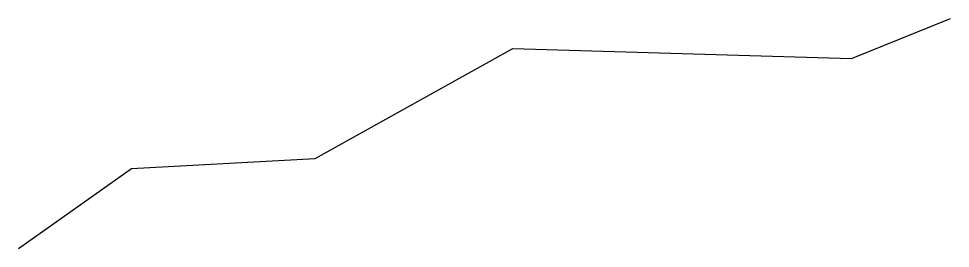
# Model space of a CAD drawing. Header units: metres. Extents: x 220.7 to 239.9, y 891.2 to 896.
import ezdxf

# ---------------------------------------------------------------- set-up
doc = ezdxf.new("R2010")
doc.units = ezdxf.units.M

msp = doc.modelspace()

# ---------------------------------------------------------------- linework, layer by layer
msp.add_lwpolyline([(220.71547, 891.23711), (223.04493, 892.8866), (226.83027, 893.09278), (230.90682, 895.36083), (237.89518, 895.15464), (239.93344, 895.97938)])

doc.saveas('drawing.dxf')
